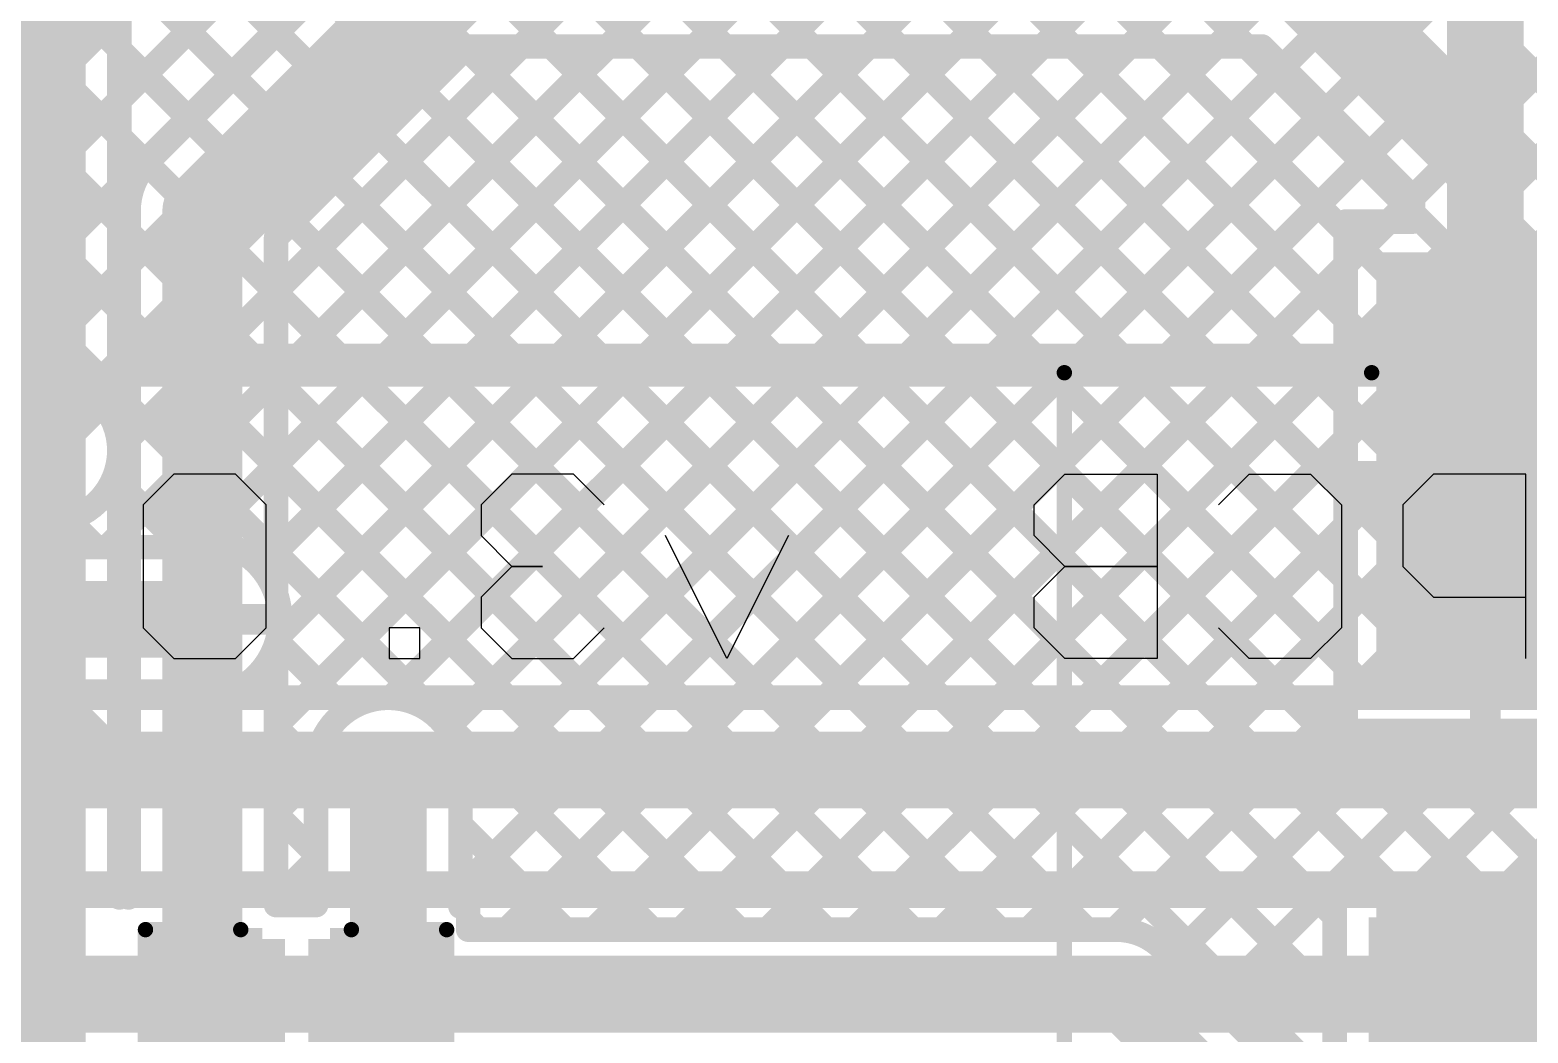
# Model space of a CAD drawing. Header units: millimetres. Extents: x 2.49 to 5.65, y 1.36 to 4.13.
# Drawn here: x 3.6254 to 4.1129, y 2.3043 to 2.6309 of the extents above; entities that cross this region are included whole.
import ezdxf

# ---------------------------------------------------------------- set-up
doc = ezdxf.new("R2010")
doc.units = ezdxf.units.MM
doc.header["$MEASUREMENT"] = 0
for name, color, linetype in [('BottomLayer', 5, 'Continuous'), ('BottomOverlay', 54, 'Continuous'), ('MultiLayer', 9, 'Continuous'), ('TopLayer', 1, 'Continuous'), ('TopOverlay', 2, 'Continuous'), ('TopPaste', 8, 'Continuous'), ('TopSolder', 216, 'Continuous'), ('ViaHoleLayer', 16, 'Continuous')]:
    doc.layers.add(name, color=color, linetype=linetype)

# ---------------------------------------------------------------- blocks, each defined once
blk = doc.blocks.new('C__0603_95')
at = {"layer": 'TopLayer'}
for points in [[(-0.045, 0.0175), (-0.045, -0.0175), (-0.015, 0.0175), (-0.015, -0.0175)], [(0.015, 0.0175), (0.015, -0.0175), (0.045, 0.0175), (0.045, -0.0175)]]:
    blk.add_solid(points, dxfattribs=at)
at = {"layer": 'TopOverlay', "const_width": 0.005}
for points in [[(-0.018, 0.021), (-0.049, 0.021)], [(-0.049, 0.021), (-0.049, -0.021)], [(0.049, 0.021), (0.018, 0.021)], [(0.049, 0.021), (0.049, -0.021)], [(-0.018, -0.021), (-0.049, -0.021)], [(0.049, -0.021), (0.018, -0.021)]]:
    blk.add_lwpolyline(points, dxfattribs=at)
at = {"layer": 'TopOverlay', "const_width": 0.0025}
for points in [[(-0.05025, 0.021, 1), (-0.04775, 0.021, 1)], [(-0.05025, 0.021, 1), (-0.04775, 0.021, 1)], [(-0.01925, 0.021, 1), (-0.01675, 0.021, 1)], [(0.01675, 0.021, 1), (0.01925, 0.021, 1)], [(0.04775, 0.021, 1), (0.05025, 0.021, 1)], [(0.04775, 0.021, 1), (0.05025, 0.021, 1)], [(-0.05025, -0.021, 1), (-0.04775, -0.021, 1)], [(-0.05025, -0.021, 1), (-0.04775, -0.021, 1)], [(-0.01925, -0.021, 1), (-0.01675, -0.021, 1)], [(0.01675, -0.021, 1), (0.01925, -0.021, 1)], [(0.04775, -0.021, 1), (0.05025, -0.021, 1)], [(0.04775, -0.021, 1), (0.05025, -0.021, 1)]]:
    blk.add_lwpolyline(points, format="xyb", close=True, dxfattribs=at)
at = {"layer": 'TopPaste'}
for points in [[(-0.045, 0.0175), (-0.045, -0.0175), (-0.015, 0.0175), (-0.015, -0.0175)], [(0.015, 0.0175), (0.015, -0.0175), (0.045, 0.0175), (0.045, -0.0175)]]:
    blk.add_solid(points, dxfattribs=at)
at = {"layer": 'TopSolder'}
for points in [[(-0.049, 0.0215), (-0.049, -0.0215), (-0.011, 0.0215), (-0.011, -0.0215)], [(0.011, 0.0215), (0.011, -0.0215), (0.049, 0.0215), (0.049, -0.0215)]]:
    blk.add_solid(points, dxfattribs=at)
blk = doc.blocks.new('UWX1H100MCL1GB_105')
at = {"layer": 'TopLayer'}
for points in [[(-0.1752, -0.0315), (-0.0374, -0.0315), (-0.1752, 0.0315), (-0.0374, 0.0315)], [(0.0374, -0.0315), (0.1752, -0.0315), (0.0374, 0.0315), (0.1752, 0.0315)]]:
    blk.add_solid(points, dxfattribs=at)
at = {"layer": 'TopOverlay', "const_width": 0.005}
for points in [[(-0.096, 0.137), (-0.137, 0.096)], [(-0.096, 0.137), (0.14, 0.137)], [(0.14, 0.137), (0.14, 0.037)], [(-0.137, 0.096), (-0.137, 0.037)], [(-0.159, 0.063), (-0.159, 0.04)], [(-0.169, 0.051), (-0.148, 0.051)], [(-0.137, -0.037), (-0.137, -0.096)], [(0.14, -0.037), (0.14, -0.137)], [(-0.137, -0.096), (-0.096, -0.137)], [(-0.096, -0.137), (0.14, -0.137)]]:
    blk.add_lwpolyline(points, dxfattribs=at)
at = {"layer": 'TopOverlay', "const_width": 0.0025}
for points in [[(-0.09725, 0.137, 1), (-0.09475, 0.137, 1)], [(-0.09725, 0.137, 1), (-0.09475, 0.137, 1)], [(0.13875, 0.137, 1), (0.14125, 0.137, 1)], [(0.13875, 0.137, 1), (0.14125, 0.137, 1)], [(-0.13825, 0.096, 1), (-0.13575, 0.096, 1)], [(-0.13825, 0.096, 1), (-0.13575, 0.096, 1)], [(-0.16025, 0.063, 1), (-0.15775, 0.063, 1)], [(-0.17025, 0.051, 1), (-0.16775, 0.051, 1)], [(-0.14925, 0.051, 1), (-0.14675, 0.051, 1)], [(-0.16025, 0.04, 1), (-0.15775, 0.04, 1)], [(-0.13825, 0.037, 1), (-0.13575, 0.037, 1)], [(0.13875, 0.037, 1), (0.14125, 0.037, 1)], [(-0.13825, -0.037, 1), (-0.13575, -0.037, 1)], [(0.13875, -0.037, 1), (0.14125, -0.037, 1)], [(-0.13825, -0.096, 1), (-0.13575, -0.096, 1)], [(-0.13825, -0.096, 1), (-0.13575, -0.096, 1)], [(-0.09725, -0.137, 1), (-0.09475, -0.137, 1)], [(-0.09725, -0.137, 1), (-0.09475, -0.137, 1)], [(0.13875, -0.137, 1), (0.14125, -0.137, 1)], [(0.13875, -0.137, 1), (0.14125, -0.137, 1)]]:
    blk.add_lwpolyline(points, format="xyb", close=True, dxfattribs=at)
at = {"layer": 'TopPaste'}
for points in [[(-0.1752, -0.0315), (-0.0374, -0.0315), (-0.1752, 0.0315), (-0.0374, 0.0315)], [(0.0374, -0.0315), (0.1752, -0.0315), (0.0374, 0.0315), (0.1752, 0.0315)]]:
    blk.add_solid(points, dxfattribs=at)
at = {"layer": 'TopSolder'}
for points in [[(-0.1792, -0.0355), (-0.0334, -0.0355), (-0.1792, 0.0355), (-0.0334, 0.0355)], [(0.0334, -0.0355), (0.1792, -0.0355), (0.0334, 0.0355), (0.1792, 0.0355)]]:
    blk.add_solid(points, dxfattribs=at)

msp = doc.modelspace()

# ---------------------------------------------------------------- linework, layer by layer
at = {"layer": 'BottomLayer'}
for points, const_width in [([(3.82771, 2.4135), (5.39681, 3.9826)], 0.008), ([(3.856, 2.4135), (5.4041, 3.9616)], 0.008), ([(3.88428, 2.4135), (5.4138, 3.94302)], 0.008), ([(3.91257, 2.4135), (5.4257, 3.92664)], 0.008), ([(3.94085, 2.4135), (5.43968, 3.91233)], 0.008), ([(3.96914, 2.4135), (5.45566, 3.90002)], 0.008), ([(3.99742, 2.4135), (5.47371, 3.88979)], 0.008), ([(4.0257, 2.4135), (5.49409, 3.88189)], 0.008), ([(4.05399, 2.4135), (5.51736, 3.87687)], 0.008), ([(4.11056, 2.4135), (5.577, 3.87994)], 0.008), ([(4.08227, 2.4135), (5.54449, 3.87572)], 0.008), ([(3.74286, 2.4135), (5.17836, 3.849)], 0.008), ([(3.77115, 2.4135), (5.20665, 3.849)], 0.008), ([(3.79943, 2.4135), (5.23493, 3.849)], 0.008), ([(3.65044, 2.4625), (4.97694, 3.789)], 0.008), ([(3.6545, 2.55141), (4.89209, 3.789)], 0.008), ([(3.6545, 2.52313), (4.92037, 3.789)], 0.008), ([(3.6545, 2.55141), (4.89209, 3.789)], 0.008), ([(3.6545, 2.49484), (4.94866, 3.789)], 0.008), ([(3.6545, 2.5797), (4.8638, 3.789)], 0.008), ([(3.6545, 2.60798), (4.83552, 3.789)], 0.008), ([(3.68103, 2.46481), (5.00522, 3.789)], 0.008), ([(3.70046, 2.45595), (5.03351, 3.789)], 0.008), ([(3.7062, 2.4334), (5.06179, 3.789)], 0.008), ([(3.71458, 2.4135), (5.09008, 3.789)], 0.008), ([(3.631, 2.494), (3.631, 3.353)], 0.025), ([(3.6545, 2.494), (3.6545, 3.34327)], 0.008), ([(3.6545, 3.07716), (4.31816, 2.4135)], 0.008), ([(3.6545, 3.04887), (4.28988, 2.4135)], 0.008), ([(3.6545, 3.02059), (4.26159, 2.4135)], 0.008), ([(3.6545, 2.99231), (4.23331, 2.4135)], 0.008), ([(3.6545, 2.96402), (4.20502, 2.4135)], 0.008), ([(3.6545, 2.93574), (4.17674, 2.4135)], 0.008), ([(3.6545, 2.90745), (4.14845, 2.4135)], 0.008), ([(3.6545, 2.87917), (4.12017, 2.4135)], 0.008), ([(3.6545, 2.85088), (4.09188, 2.4135)], 0.008), ([(3.6545, 2.8226), (4.0636, 2.4135)], 0.008), ([(3.6545, 2.79432), (4.03532, 2.4135)], 0.008), ([(3.6545, 2.76603), (4.00703, 2.4135)], 0.008), ([(3.6545, 2.73775), (3.97875, 2.4135)], 0.008), ([(3.6545, 2.70946), (3.95046, 2.4135)], 0.008), ([(3.6545, 2.68118), (3.92218, 2.4135)], 0.008), ([(3.6545, 2.65289), (3.89389, 2.4135)], 0.008), ([(3.6545, 2.62461), (3.86561, 2.4135)], 0.008), ([(3.6545, 2.59633), (3.83733, 2.4135)], 0.008), ([(3.6545, 2.56804), (3.80904, 2.4135)], 0.008), ([(3.6545, 2.53976), (3.78076, 2.4135)], 0.008), ([(3.6545, 2.51147), (3.75247, 2.4135)], 0.008), ([(3.6527, 2.48499), (3.67388, 2.46381)], 0.008), ([(3.62216, 2.4625), (3.63017, 2.47051)], 0.008), ([(3.63788, 2.47153), (3.6469, 2.4625)], 0.008), ([(3.36901, 2.4625), (3.67032, 2.4625)], 0.008), ([(3.681, 2.439), (3.681, 2.46081)], 0.01), ([(3.34551, 2.439), (3.681, 2.439)], 0.025), ([(3.681, 2.439), (3.70281, 2.439)], 0.01), ([(3.681, 2.41719), (3.681, 2.439)], 0.01), ([(3.70581, 2.43188), (3.72419, 2.4135)], 0.008), ([(3.35619, 2.4155), (3.67032, 2.4155)], 0.008), ([(3.69317, 2.41624), (3.6959, 2.4135)], 0.008), ([(3.466, 2.4135), (3.67701, 2.4135)], 0.008), ([(3.68499, 2.4135), (3.742, 2.4135)], 0.008), ([(3.742, 2.4135), (4.429, 2.4135)], 0.008), ([(3.466, 2.39), (3.742, 2.39)], 0.025), ([(3.742, 2.39), (4.429, 2.39)], 0.025), ([(3.257, 2.351), (4.423, 2.351)], 0.012), ([(3.228, 2.317), (4.142, 2.317)], 0.025)]:
    msp.add_lwpolyline(points, dxfattribs=dict(at, const_width=const_width))
for points, const_width in [([(3.6525, 2.62461, 1), (3.6565, 2.62461, 1)], 0.004), ([(3.6525, 2.60798, 1), (3.6565, 2.60798, 1)], 0.004), ([(3.6525, 2.59633, 1), (3.6565, 2.59633, 1)], 0.004), ([(3.6525, 2.5797, 1), (3.6565, 2.5797, 1)], 0.004), ([(3.6525, 2.56804, 1), (3.6565, 2.56804, 1)], 0.004), ([(3.6525, 2.55141, 1), (3.6565, 2.55141, 1)], 0.004), ([(3.6525, 2.55141, 1), (3.6565, 2.55141, 1)], 0.004), ([(3.6525, 2.53976, 1), (3.6565, 2.53976, 1)], 0.004), ([(3.6525, 2.52313, 1), (3.6565, 2.52313, 1)], 0.004), ([(3.6525, 2.51147, 1), (3.6565, 2.51147, 1)], 0.004), ([(3.62475, 2.494, 1), (3.63725, 2.494, 1)], 0.0125), ([(3.62509, 2.494, 1), (3.63691, 2.494, 1)], 0.01181), ([(3.6525, 2.49484, 1), (3.6565, 2.49484, 1)], 0.004), ([(3.6525, 2.494, 1), (3.6565, 2.494, 1)], 0.004), ([(3.6525, 2.494, 1), (3.6565, 2.494, 1)], 0.004), ([(3.6507, 2.48499, 1), (3.6547, 2.48499, 1)], 0.004), ([(3.62817, 2.47051, 1), (3.63217, 2.47051, 1)], 0.004), ([(3.63588, 2.47153, 1), (3.63988, 2.47153, 1)], 0.004), ([(3.67188, 2.46381, 1), (3.67588, 2.46381, 1)], 0.004), ([(3.67903, 2.46481, 1), (3.68303, 2.46481, 1)], 0.004), ([(3.62016, 2.4625, 1), (3.62416, 2.4625, 1)], 0.004), ([(3.6449, 2.4625, 1), (3.6489, 2.4625, 1)], 0.004), ([(3.64844, 2.4625, 1), (3.65244, 2.4625, 1)], 0.004), ([(3.66832, 2.4625, 1), (3.67232, 2.4625, 1)], 0.004), ([(3.66832, 2.4625, 1), (3.67232, 2.4625, 1)], 0.004), ([(3.6785, 2.46081, 1), (3.6835, 2.46081, 1)], 0.005), ([(3.69846, 2.45595, 1), (3.70246, 2.45595, 1)], 0.004), ([(3.67475, 2.439, 1), (3.68725, 2.439, 1)], 0.0125), ([(3.67509, 2.439, 1), (3.68691, 2.439, 1)], 0.01181), ([(3.6785, 2.439, 1), (3.6835, 2.439, 1)], 0.005), ([(3.6785, 2.439, 1), (3.6835, 2.439, 1)], 0.005), ([(3.6785, 2.439, 1), (3.6835, 2.439, 1)], 0.005), ([(3.70031, 2.439, 1), (3.70531, 2.439, 1)], 0.005), ([(3.70481, 2.439, 1), (3.70881, 2.439, 1)], 0.004), ([(3.70481, 2.439, 1), (3.70881, 2.439, 1)], 0.004), ([(3.7042, 2.4334, 1), (3.7082, 2.4334, 1)], 0.004), ([(3.70381, 2.43188, 1), (3.70781, 2.43188, 1)], 0.004), ([(3.66832, 2.4155, 1), (3.67232, 2.4155, 1)], 0.004), ([(3.66832, 2.4155, 1), (3.67232, 2.4155, 1)], 0.004), ([(3.6785, 2.41719, 1), (3.6835, 2.41719, 1)], 0.005), ([(3.69117, 2.41624, 1), (3.69517, 2.41624, 1)], 0.004), ([(3.67501, 2.4135, 1), (3.67901, 2.4135, 1)], 0.004), ([(3.67501, 2.4135, 1), (3.67901, 2.4135, 1)], 0.004), ([(3.68299, 2.4135, 1), (3.68699, 2.4135, 1)], 0.004), ([(3.68299, 2.4135, 1), (3.68699, 2.4135, 1)], 0.004), ([(3.6939, 2.4135, 1), (3.6979, 2.4135, 1)], 0.004), ([(3.71258, 2.4135, 1), (3.71658, 2.4135, 1)], 0.004), ([(3.72219, 2.4135, 1), (3.72619, 2.4135, 1)], 0.004), ([(3.74, 2.4135, 1), (3.744, 2.4135, 1)], 0.004), ([(3.74, 2.4135, 1), (3.744, 2.4135, 1)], 0.004), ([(3.74086, 2.4135, 1), (3.74486, 2.4135, 1)], 0.004), ([(3.75047, 2.4135, 1), (3.75447, 2.4135, 1)], 0.004), ([(3.76915, 2.4135, 1), (3.77315, 2.4135, 1)], 0.004), ([(3.77876, 2.4135, 1), (3.78276, 2.4135, 1)], 0.004), ([(3.79743, 2.4135, 1), (3.80143, 2.4135, 1)], 0.004), ([(3.80704, 2.4135, 1), (3.81104, 2.4135, 1)], 0.004), ([(3.82571, 2.4135, 1), (3.82971, 2.4135, 1)], 0.004), ([(3.83533, 2.4135, 1), (3.83933, 2.4135, 1)], 0.004), ([(3.854, 2.4135, 1), (3.858, 2.4135, 1)], 0.004), ([(3.86361, 2.4135, 1), (3.86761, 2.4135, 1)], 0.004), ([(3.88228, 2.4135, 1), (3.88628, 2.4135, 1)], 0.004), ([(3.89189, 2.4135, 1), (3.89589, 2.4135, 1)], 0.004), ([(3.91057, 2.4135, 1), (3.91457, 2.4135, 1)], 0.004), ([(3.92018, 2.4135, 1), (3.92418, 2.4135, 1)], 0.004), ([(3.93885, 2.4135, 1), (3.94285, 2.4135, 1)], 0.004), ([(3.94846, 2.4135, 1), (3.95246, 2.4135, 1)], 0.004), ([(3.96714, 2.4135, 1), (3.97114, 2.4135, 1)], 0.004), ([(3.97675, 2.4135, 1), (3.98075, 2.4135, 1)], 0.004), ([(3.99542, 2.4135, 1), (3.99942, 2.4135, 1)], 0.004), ([(4.00503, 2.4135, 1), (4.00903, 2.4135, 1)], 0.004), ([(4.0237, 2.4135, 1), (4.0277, 2.4135, 1)], 0.004), ([(4.03332, 2.4135, 1), (4.03732, 2.4135, 1)], 0.004), ([(4.05199, 2.4135, 1), (4.05599, 2.4135, 1)], 0.004), ([(4.0616, 2.4135, 1), (4.0656, 2.4135, 1)], 0.004), ([(4.08027, 2.4135, 1), (4.08427, 2.4135, 1)], 0.004), ([(4.08988, 2.4135, 1), (4.09388, 2.4135, 1)], 0.004), ([(4.10856, 2.4135, 1), (4.11256, 2.4135, 1)], 0.004), ([(3.73575, 2.39, 1), (3.74825, 2.39, 1)], 0.0125), ([(3.73575, 2.39, 1), (3.74825, 2.39, 1)], 0.0125), ([(3.73609, 2.39, 1), (3.74791, 2.39, 1)], 0.01181)]:
    msp.add_lwpolyline(points, format="xyb", close=True, dxfattribs=dict(at, const_width=const_width))
at = {"layer": 'BottomLayer', "const_width": 0.008}
for points in [[(3.6545, 2.494, -1), (3.6075, 2.494)], [(3.67032, 2.4625, -0.54539), (3.70681, 2.439)], [(3.70681, 2.439, -0.369399), (3.68499, 2.4135)], [(3.67701, 2.4135, -0.067853), (3.67032, 2.4155)]]:
    msp.add_lwpolyline(points, format="xyb", dxfattribs=at)
at = {"layer": 'BottomOverlay'}
for p, q in [((3.67227, 2.48625), (3.66227, 2.47626)), ((3.69227, 2.48625), (3.67227, 2.48625)), ((3.70226, 2.47626), (3.69227, 2.48625)), ((3.78224, 2.48625), (3.77224, 2.47626)), ((3.80223, 2.48625), (3.78224, 2.48625)), ((3.81223, 2.47626), (3.80223, 2.48625)), ((3.95218, 2.47626), (3.96218, 2.48625)), ((3.96218, 2.48625), (3.99217, 2.48625)), ((3.99217, 2.48625), (3.99217, 2.42627)), ((4.01216, 2.47626), (4.02216, 2.48625)), ((4.02216, 2.48625), (4.04215, 2.48625)), ((4.04215, 2.48625), (4.05215, 2.47626)), ((4.08214, 2.48625), (4.07214, 2.47626)), ((4.11213, 2.48625), (4.08214, 2.48625)), ((4.11213, 2.42627), (4.11213, 2.48625)), ((3.66227, 2.47626), (3.66227, 2.43627)), ((3.70226, 2.43627), (3.70226, 2.47626)), ((3.77224, 2.47626), (3.77224, 2.46626)), ((3.95218, 2.46626), (3.95218, 2.47626)), ((4.05215, 2.47626), (4.05215, 2.43627)), ((4.07214, 2.47626), (4.07214, 2.45626)), ((3.77224, 2.46626), (3.78224, 2.45626)), ((3.85221, 2.42627), (3.83222, 2.46626)), ((3.87221, 2.46626), (3.85221, 2.42627)), ((3.96218, 2.45626), (3.95218, 2.46626)), ((3.78224, 2.45626), (3.77224, 2.44627)), ((3.78224, 2.45626), (3.79223, 2.45626)), ((3.79223, 2.45626), (3.78224, 2.45626)), ((3.95218, 2.44627), (3.96218, 2.45626)), ((3.96218, 2.45626), (3.99217, 2.45626)), ((3.99217, 2.45626), (3.96218, 2.45626)), ((4.07214, 2.45626), (4.08214, 2.44627)), ((3.77224, 2.44627), (3.77224, 2.43627)), ((3.95218, 2.43627), (3.95218, 2.44627)), ((4.08214, 2.44627), (4.11213, 2.44627)), ((3.66227, 2.43627), (3.67227, 2.42627)), ((3.69227, 2.42627), (3.70226, 2.43627)), ((3.75225, 2.43627), (3.74225, 2.43627)), ((3.74225, 2.43627), (3.74225, 2.42627)), ((3.75225, 2.42627), (3.75225, 2.43627)), ((3.77224, 2.43627), (3.78224, 2.42627)), ((3.80223, 2.42627), (3.81223, 2.43627)), ((3.96218, 2.42627), (3.95218, 2.43627)), ((4.02216, 2.42627), (4.01216, 2.43627)), ((4.05215, 2.43627), (4.04215, 2.42627)), ((3.67227, 2.42627), (3.69227, 2.42627)), ((3.74225, 2.42627), (3.75225, 2.42627)), ((3.78224, 2.42627), (3.80223, 2.42627)), ((3.99217, 2.42627), (3.96218, 2.42627)), ((4.04215, 2.42627), (4.02216, 2.42627))]:
    msp.add_line(p, q, dxfattribs=at)
at = {"layer": 'BottomOverlay', "const_width": 0.014}
for points in [[(3.635, 2.49927), (3.65743, 2.52171)], [(3.65743, 2.52171), (4.52257, 2.52171)], [(3.635, 2.41027), (3.635, 2.49927)], [(3.635, 2.41027), (3.65557, 2.38971)], [(3.65557, 2.38971), (4.52343, 2.38971)]]:
    msp.add_lwpolyline(points, dxfattribs=at)
at = {"layer": 'BottomOverlay', "const_width": 0.007}
for points in [[(3.65393, 2.52171, 1), (3.66093, 2.52171, 1)], [(3.65393, 2.52171, 1), (3.66093, 2.52171, 1)], [(3.6315, 2.49927, 1), (3.6385, 2.49927, 1)], [(3.6315, 2.49927, 1), (3.6385, 2.49927, 1)], [(3.6315, 2.41027, 1), (3.6385, 2.41027, 1)], [(3.6315, 2.41027, 1), (3.6385, 2.41027, 1)], [(3.65207, 2.38971, 1), (3.65907, 2.38971, 1)], [(3.65207, 2.38971, 1), (3.65907, 2.38971, 1)]]:
    msp.add_lwpolyline(points, format="xyb", close=True, dxfattribs=at)
at = {"layer": 'MultiLayer', "const_width": 0.01181}
for points in [[(3.62509, 2.494, 1), (3.63691, 2.494, 1)], [(3.67509, 2.439, 1), (3.68691, 2.439, 1)], [(3.73609, 2.39, 1), (3.74791, 2.39, 1)]]:
    msp.add_lwpolyline(points, format="xyb", close=True, dxfattribs=at)
at = {"layer": 'TopLayer'}
for points, const_width in [([(3.2895, 2.27127), (3.87473, 2.8565)], 0.008), ([(3.42704, 2.43709), (3.84645, 2.8565)], 0.008), ([(3.45893, 2.41241), (3.90302, 2.8565)], 0.008), ([(3.48201, 2.40721), (3.9313, 2.8565)], 0.008), ([(3.60023, 2.73545), (3.70572, 2.62995)], 0.008), ([(3.58609, 2.72131), (3.69158, 2.61581)], 0.008), ([(3.57195, 2.70716), (3.67744, 2.60167)], 0.008), ([(3.5578, 2.69302), (3.66333, 2.58749)], 0.008), ([(3.54366, 2.67888), (3.6575, 2.56504)], 0.008), ([(3.52952, 2.66474), (3.6575, 2.53676)], 0.008), ([(3.6644, 2.58863), (3.74137, 2.6656)], 0.008), ([(3.681, 2.572), (3.758, 2.649)], 0.025), ([(4.036, 2.649), (4.099, 2.586)], 0.025), ([(4.099, 2.586), (4.099, 2.647)], 0.025), ([(3.51538, 2.6506), (3.6575, 2.50847)], 0.008), ([(3.50123, 2.63645), (3.62199, 2.5157)], 0.008), ([(3.7055, 2.40442), (3.92658, 2.6255)], 0.008), ([(3.7055, 2.56326), (3.76774, 2.6255)], 0.008), ([(3.7055, 2.46099), (3.87001, 2.6255)], 0.008), ([(3.7055, 2.54584), (3.78516, 2.6255)], 0.008), ([(3.7055, 2.48928), (3.84172, 2.6255)], 0.008), ([(3.7055, 2.51756), (3.81344, 2.6255)], 0.008), ([(3.7062, 2.4334), (3.89829, 2.6255)], 0.008), ([(3.74285, 2.41348), (3.95486, 2.6255)], 0.008), ([(3.7612, 2.40355), (3.98315, 2.6255)], 0.008), ([(3.7655, 2.37957), (4.01143, 2.6255)], 0.008), ([(3.76724, 2.62501), (4.05, 2.34225)], 0.008), ([(3.76774, 2.6255), (4.02627, 2.6255)], 0.008), ([(3.79503, 2.6255), (4.06753, 2.353)], 0.008), ([(3.82332, 2.6255), (4.09582, 2.353)], 0.008), ([(3.8516, 2.6255), (4.0535, 2.4236)], 0.008), ([(3.87988, 2.6255), (4.0535, 2.45188)], 0.008), ([(3.90817, 2.6255), (4.0535, 2.48017)], 0.008), ([(3.93645, 2.6255), (4.0535, 2.50845)], 0.008), ([(3.96474, 2.6255), (4.0535, 2.53673)], 0.008), ([(3.99302, 2.6255), (4.0535, 2.56502)], 0.008), ([(4.02131, 2.6255), (4.0755, 2.57131)], 0.008), ([(4.02627, 2.6255), (4.0755, 2.57627)], 0.008), ([(3.7655, 2.35129), (4.03299, 2.61878)], 0.008), ([(3.7531, 2.61086), (4.05, 2.31396)], 0.008), ([(3.7805, 2.338), (4.04713, 2.60463)], 0.008), ([(3.73896, 2.59672), (4.05, 2.28568)], 0.008), ([(4.099, 2.4856), (4.099, 2.586)], 0.025), ([(3.80878, 2.338), (4.06127, 2.59049)], 0.008), ([(3.681, 2.439), (3.681, 2.572)], 0.025), ([(3.682, 2.317), (3.682, 2.572)], 0.025), ([(3.72482, 2.58258), (3.96939, 2.338)], 0.008), ([(4.06756, 2.5685), (4.07542, 2.57635)], 0.008), ([(4.0755, 2.5685), (4.0755, 2.57627)], 0.008), ([(3.6575, 2.44968), (3.6575, 2.572)], 0.008), ([(3.71067, 2.56844), (3.94111, 2.338)], 0.008), ([(4.0535, 2.5685), (4.0755, 2.5685)], 0.008), ([(4.0535, 2.4027), (4.0535, 2.5685)], 0.008), ([(3.7055, 2.44712), (3.7055, 2.56326)], 0.008), ([(3.4895, 2.38641), (3.6575, 2.55441)], 0.008), ([(3.4895, 2.38641), (3.6575, 2.55441)], 0.008), ([(3.83707, 2.338), (4.0535, 2.55444)], 0.008), ([(3.7055, 2.54533), (3.91283, 2.338)], 0.008), ([(3.64456, 2.51319), (3.6575, 2.52613)], 0.008), ([(3.86535, 2.338), (4.0535, 2.52615)], 0.008), ([(3.7055, 2.51704), (3.88454, 2.338)], 0.008), ([(3.631, 1.928), (3.631, 2.494)], 0.025), ([(3.65449, 2.49483), (3.6575, 2.49784)], 0.008), ([(3.89364, 2.338), (4.0535, 2.49787)], 0.008), ([(3.6545, 2.3485), (3.6545, 2.494)], 0.008), ([(3.7055, 2.48876), (3.85626, 2.338)], 0.008), ([(3.6545, 2.48319), (3.6575, 2.48019)], 0.008), ([(4.0575, 2.4856), (4.099, 2.4856)], 0.01), ([(4.099, 2.4067), (4.099, 2.4856)], 0.01), ([(4.099, 2.4856), (4.1405, 2.4856)], 0.01), ([(4.10663, 2.353), (4.235, 2.48137)], 0.008), ([(3.6545, 2.46656), (3.6575, 2.46956)], 0.008), ([(3.92192, 2.338), (4.0535, 2.46958)], 0.008), ([(3.7055, 2.46047), (3.82797, 2.338)], 0.008), ([(3.6545, 2.4549), (3.6575, 2.4519)], 0.008), ([(3.681, 2.318), (3.681, 2.439)], 0.025), ([(3.65919, 2.439), (3.681, 2.439)], 0.01), ([(3.681, 2.439), (3.70281, 2.439)], 0.01), ([(3.9502, 2.338), (4.0535, 2.4413)], 0.008), ([(3.7055, 2.3485), (3.7055, 2.43088)], 0.008), ([(3.70581, 2.43188), (3.72847, 2.40922)], 0.008), ([(3.6545, 2.42662), (3.6575, 2.42362)], 0.008), ([(3.6575, 2.3485), (3.6575, 2.42832)], 0.008), ([(3.6545, 2.40999), (3.6575, 2.41299)], 0.008), ([(3.97849, 2.338), (4.0535, 2.41302)], 0.008), ([(3.7055, 2.4039), (3.71852, 2.39089)], 0.008), ([(3.99724, 2.32846), (4.07147, 2.4027)], 0.008), ([(4.05006, 2.353), (4.09976, 2.4027)], 0.008), ([(4.0535, 2.4027), (4.1445, 2.4027)], 0.008), ([(4.0744, 2.4027), (4.1241, 2.353)], 0.008), ([(4.07834, 2.353), (4.12804, 2.4027)], 0.008), ([(4.10268, 2.4027), (4.15238, 2.353)], 0.008), ([(3.6545, 2.39834), (3.6575, 2.39534)], 0.008), ([(3.742, 2.317), (3.742, 2.39)], 0.025), ([(3.7185, 2.346), (3.7185, 2.39)], 0.008), ([(3.7655, 2.3455), (3.7655, 2.39)], 0.008), ([(3.6545, 2.38171), (3.6575, 2.38471)], 0.008), ([(3.7055, 2.37614), (3.7185, 2.38914)], 0.008), ([(3.7055, 2.37562), (3.7185, 2.36262)], 0.008), ([(3.6545, 2.37005), (3.6575, 2.36705)], 0.008), ([(3.7655, 2.37219), (3.79969, 2.338)], 0.008), ([(3.70615, 2.3485), (3.7185, 2.36085)], 0.008), ([(3.6545, 2.35342), (3.6575, 2.35642)], 0.008), ([(4.01138, 2.31432), (4.05, 2.35294)], 0.008), ([(4.05, 2.353), (4.172, 2.353)], 0.008), ([(4.05, 2.322), (4.05, 2.353)], 0.008), ([(3.7055, 2.3485), (3.711, 2.3485)], 0.008), ([(3.7055, 2.346), (3.711, 2.346)], 0.008), ([(3.7055, 2.346), (3.711, 2.346)], 0.008), ([(3.711, 2.346), (3.7185, 2.346)], 0.008), ([(3.711, 2.346), (3.7185, 2.346)], 0.008), ([(3.768, 2.338), (3.768, 2.3455)], 0.008), ([(3.768, 2.3414), (3.7714, 2.338)], 0.008), ([(3.768, 2.338), (3.979, 2.338)], 0.008), ([(3.99388, 2.33181), (4.0471, 2.2786)], 0.008), ([(3.681, 2.318), (3.682, 2.317)], 0.025), ([(3.742, 2.317), (3.979, 2.317)], 0.02), ([(3.979, 2.317), (4.03229, 2.26371)], 0.02), ([(4.02552, 2.30018), (4.05, 2.32466)], 0.008), ([(4.05, 2.27499), (4.05, 2.322)], 0.008), ([(4.05, 2.27499), (4.05, 2.322)], 0.008), ([(3.69, 2.25), (3.69, 2.297)], 0.025)]:
    msp.add_lwpolyline(points, dxfattribs=dict(at, const_width=const_width))
for points, const_width in [([(3.70372, 2.62995, 1), (3.70772, 2.62995, 1)], 0.004), ([(3.76524, 2.62501, 1), (3.76924, 2.62501, 1)], 0.004), ([(3.76574, 2.6255, 1), (3.76974, 2.6255, 1)], 0.004), ([(3.76574, 2.6255, 1), (3.76974, 2.6255, 1)], 0.004), ([(3.78316, 2.6255, 1), (3.78716, 2.6255, 1)], 0.004), ([(3.79303, 2.6255, 1), (3.79703, 2.6255, 1)], 0.004), ([(3.81144, 2.6255, 1), (3.81544, 2.6255, 1)], 0.004), ([(3.82132, 2.6255, 1), (3.82532, 2.6255, 1)], 0.004), ([(3.83972, 2.6255, 1), (3.84372, 2.6255, 1)], 0.004), ([(3.8496, 2.6255, 1), (3.8536, 2.6255, 1)], 0.004), ([(3.86801, 2.6255, 1), (3.87201, 2.6255, 1)], 0.004), ([(3.87788, 2.6255, 1), (3.88188, 2.6255, 1)], 0.004), ([(3.89629, 2.6255, 1), (3.90029, 2.6255, 1)], 0.004), ([(3.90617, 2.6255, 1), (3.91017, 2.6255, 1)], 0.004), ([(3.92458, 2.6255, 1), (3.92858, 2.6255, 1)], 0.004), ([(3.93445, 2.6255, 1), (3.93845, 2.6255, 1)], 0.004), ([(3.95286, 2.6255, 1), (3.95686, 2.6255, 1)], 0.004), ([(3.96274, 2.6255, 1), (3.96674, 2.6255, 1)], 0.004), ([(3.98115, 2.6255, 1), (3.98515, 2.6255, 1)], 0.004), ([(3.99102, 2.6255, 1), (3.99502, 2.6255, 1)], 0.004), ([(4.00943, 2.6255, 1), (4.01343, 2.6255, 1)], 0.004), ([(4.01931, 2.6255, 1), (4.02331, 2.6255, 1)], 0.004), ([(4.02427, 2.6255, 1), (4.02827, 2.6255, 1)], 0.004), ([(4.02427, 2.6255, 1), (4.02827, 2.6255, 1)], 0.004), ([(4.03099, 2.61878, 1), (4.03499, 2.61878, 1)], 0.004), ([(3.68958, 2.61581, 1), (3.69358, 2.61581, 1)], 0.004), ([(3.7511, 2.61086, 1), (3.7551, 2.61086, 1)], 0.004), ([(4.04513, 2.60463, 1), (4.04913, 2.60463, 1)], 0.004), ([(3.67544, 2.60167, 1), (3.67944, 2.60167, 1)], 0.004), ([(3.73696, 2.59672, 1), (3.74096, 2.59672, 1)], 0.004), ([(4.09275, 2.586, 1), (4.10525, 2.586, 1)], 0.0125), ([(4.09275, 2.586, 1), (4.10525, 2.586, 1)], 0.0125), ([(4.09275, 2.586, 1), (4.10525, 2.586, 1)], 0.0125), ([(4.05927, 2.59049, 1), (4.06327, 2.59049, 1)], 0.004), ([(3.66133, 2.58749, 1), (3.66533, 2.58749, 1)], 0.004), ([(3.66238, 2.58861, 1), (3.66638, 2.58861, 1)], 0.004), ([(3.6624, 2.58863, 1), (3.6664, 2.58863, 1)], 0.004), ([(3.6624, 2.58863, 1), (3.6664, 2.58863, 1)], 0.004), ([(3.67475, 2.572, 1), (3.68725, 2.572, 1)], 0.0125), ([(3.67475, 2.572, 1), (3.68725, 2.572, 1)], 0.0125), ([(3.67575, 2.572, 1), (3.68825, 2.572, 1)], 0.0125), ([(3.72282, 2.58258, 1), (3.72682, 2.58258, 1)], 0.004), ([(4.07342, 2.57635, 1), (4.07742, 2.57635, 1)], 0.004), ([(4.0735, 2.57627, 1), (4.0775, 2.57627, 1)], 0.004), ([(4.0735, 2.57627, 1), (4.0775, 2.57627, 1)], 0.004), ([(3.6555, 2.572, 1), (3.6595, 2.572, 1)], 0.004), ([(3.6555, 2.572, 1), (3.6595, 2.572, 1)], 0.004), ([(3.6555, 2.572, 1), (3.6595, 2.572, 1)], 0.004), ([(4.0735, 2.57131, 1), (4.0775, 2.57131, 1)], 0.004), ([(3.6555, 2.56504, 1), (3.6595, 2.56504, 1)], 0.004), ([(3.70867, 2.56844, 1), (3.71267, 2.56844, 1)], 0.004), ([(4.0515, 2.5685, 1), (4.0555, 2.5685, 1)], 0.004), ([(4.0515, 2.5685, 1), (4.0555, 2.5685, 1)], 0.004), ([(4.0515, 2.56502, 1), (4.0555, 2.56502, 1)], 0.004), ([(4.06556, 2.5685, 1), (4.06956, 2.5685, 1)], 0.004), ([(4.0735, 2.5685, 1), (4.0775, 2.5685, 1)], 0.004), ([(4.0735, 2.5685, 1), (4.0775, 2.5685, 1)], 0.004), ([(3.7035, 2.56326, 1), (3.7075, 2.56326, 1)], 0.004), ([(3.7035, 2.56326, 1), (3.7075, 2.56326, 1)], 0.004), ([(3.6555, 2.55441, 1), (3.6595, 2.55441, 1)], 0.004), ([(3.6555, 2.55441, 1), (3.6595, 2.55441, 1)], 0.004), ([(4.0515, 2.55444, 1), (4.0555, 2.55444, 1)], 0.004), ([(3.7035, 2.54584, 1), (3.7075, 2.54584, 1)], 0.004), ([(3.7035, 2.54533, 1), (3.7075, 2.54533, 1)], 0.004), ([(3.6555, 2.53676, 1), (3.6595, 2.53676, 1)], 0.004), ([(4.0515, 2.53673, 1), (4.0555, 2.53673, 1)], 0.004), ([(3.6555, 2.52613, 1), (3.6595, 2.52613, 1)], 0.004), ([(4.0515, 2.52615, 1), (4.0555, 2.52615, 1)], 0.004), ([(3.7035, 2.51756, 1), (3.7075, 2.51756, 1)], 0.004), ([(3.7035, 2.51704, 1), (3.7075, 2.51704, 1)], 0.004), ([(3.61999, 2.5157, 1), (3.62399, 2.5157, 1)], 0.004), ([(3.64256, 2.51319, 1), (3.64656, 2.51319, 1)], 0.004), ([(3.6555, 2.50847, 1), (3.6595, 2.50847, 1)], 0.004), ([(4.0515, 2.50845, 1), (4.0555, 2.50845, 1)], 0.004), ([(3.62475, 2.494, 1), (3.63725, 2.494, 1)], 0.0125), ([(3.62509, 2.494, 1), (3.63691, 2.494, 1)], 0.01181), ([(3.6555, 2.49784, 1), (3.6595, 2.49784, 1)], 0.004), ([(4.0515, 2.49787, 1), (4.0555, 2.49787, 1)], 0.004), ([(3.65249, 2.49483, 1), (3.65649, 2.49483, 1)], 0.004), ([(3.6525, 2.494, 1), (3.6565, 2.494, 1)], 0.004), ([(3.6525, 2.494, 1), (3.6565, 2.494, 1)], 0.004), ([(4.09275, 2.4856, 1), (4.10525, 2.4856, 1)], 0.0125), ([(3.7035, 2.48928, 1), (3.7075, 2.48928, 1)], 0.004), ([(3.7035, 2.48876, 1), (3.7075, 2.48876, 1)], 0.004), ([(3.6525, 2.48319, 1), (3.6565, 2.48319, 1)], 0.004), ([(4.055, 2.4856, 1), (4.06, 2.4856, 1)], 0.005), ([(4.0965, 2.4856, 1), (4.1015, 2.4856, 1)], 0.005), ([(4.0965, 2.4856, 1), (4.1015, 2.4856, 1)], 0.005), ([(4.0965, 2.4856, 1), (4.1015, 2.4856, 1)], 0.005), ([(3.6555, 2.48019, 1), (3.6595, 2.48019, 1)], 0.004), ([(4.0515, 2.48017, 1), (4.0555, 2.48017, 1)], 0.004), ([(3.6555, 2.46956, 1), (3.6595, 2.46956, 1)], 0.004), ([(4.0515, 2.46958, 1), (4.0555, 2.46958, 1)], 0.004), ([(3.6525, 2.46656, 1), (3.6565, 2.46656, 1)], 0.004), ([(3.7035, 2.46099, 1), (3.7075, 2.46099, 1)], 0.004), ([(3.7035, 2.46047, 1), (3.7075, 2.46047, 1)], 0.004), ([(3.6525, 2.4549, 1), (3.6565, 2.4549, 1)], 0.004), ([(3.6555, 2.4519, 1), (3.6595, 2.4519, 1)], 0.004), ([(3.6555, 2.44968, 1), (3.6595, 2.44968, 1)], 0.004), ([(3.6555, 2.44968, 1), (3.6595, 2.44968, 1)], 0.004), ([(4.0515, 2.45188, 1), (4.0555, 2.45188, 1)], 0.004), ([(3.67475, 2.439, 1), (3.68725, 2.439, 1)], 0.0125), ([(3.67475, 2.439, 1), (3.68725, 2.439, 1)], 0.0125), ([(3.67509, 2.439, 1), (3.68691, 2.439, 1)], 0.01181), ([(3.7035, 2.44712, 1), (3.7075, 2.44712, 1)], 0.004), ([(3.7035, 2.44712, 1), (3.7075, 2.44712, 1)], 0.004), ([(3.65669, 2.439, 1), (3.66169, 2.439, 1)], 0.005), ([(3.6785, 2.439, 1), (3.6835, 2.439, 1)], 0.005), ([(3.6785, 2.439, 1), (3.6835, 2.439, 1)], 0.005), ([(3.70031, 2.439, 1), (3.70531, 2.439, 1)], 0.005), ([(3.70481, 2.439, 1), (3.70881, 2.439, 1)], 0.004), ([(3.70481, 2.439, 1), (3.70881, 2.439, 1)], 0.004), ([(4.0515, 2.4413, 1), (4.0555, 2.4413, 1)], 0.004), ([(3.7042, 2.4334, 1), (3.7082, 2.4334, 1)], 0.004), ([(3.7035, 2.43088, 1), (3.7075, 2.43088, 1)], 0.004), ([(3.7035, 2.43088, 1), (3.7075, 2.43088, 1)], 0.004), ([(3.70381, 2.43188, 1), (3.70781, 2.43188, 1)], 0.004), ([(3.6525, 2.42662, 1), (3.6565, 2.42662, 1)], 0.004), ([(3.6555, 2.42832, 1), (3.6595, 2.42832, 1)], 0.004), ([(3.6555, 2.42832, 1), (3.6595, 2.42832, 1)], 0.004), ([(3.6555, 2.42362, 1), (3.6595, 2.42362, 1)], 0.004), ([(4.0515, 2.4236, 1), (4.0555, 2.4236, 1)], 0.004), ([(3.6525, 2.40999, 1), (3.6565, 2.40999, 1)], 0.004), ([(3.6555, 2.41299, 1), (3.6595, 2.41299, 1)], 0.004), ([(3.72647, 2.40922, 1), (3.73047, 2.40922, 1)], 0.004), ([(3.74085, 2.41348, 1), (3.74485, 2.41348, 1)], 0.004), ([(4.0515, 2.41302, 1), (4.0555, 2.41302, 1)], 0.004), ([(3.7035, 2.40442, 1), (3.7075, 2.40442, 1)], 0.004), ([(4.0965, 2.4067, 1), (4.1015, 2.4067, 1)], 0.005), ([(3.7035, 2.4039, 1), (3.7075, 2.4039, 1)], 0.004), ([(3.7592, 2.40355, 1), (3.7632, 2.40355, 1)], 0.004), ([(4.0515, 2.4027, 1), (4.0555, 2.4027, 1)], 0.004), ([(4.0515, 2.4027, 1), (4.0555, 2.4027, 1)], 0.004), ([(4.06947, 2.4027, 1), (4.07347, 2.4027, 1)], 0.004), ([(4.0724, 2.4027, 1), (4.0764, 2.4027, 1)], 0.004), ([(4.09776, 2.4027, 1), (4.10176, 2.4027, 1)], 0.004), ([(4.10068, 2.4027, 1), (4.10468, 2.4027, 1)], 0.004), ([(3.6525, 2.39834, 1), (3.6565, 2.39834, 1)], 0.004), ([(3.6555, 2.39534, 1), (3.6595, 2.39534, 1)], 0.004), ([(3.73575, 2.39, 1), (3.74825, 2.39, 1)], 0.0125), ([(3.73609, 2.39, 1), (3.74791, 2.39, 1)], 0.01181), ([(3.7165, 2.39, 1), (3.7205, 2.39, 1)], 0.004), ([(3.7165, 2.39, 1), (3.7205, 2.39, 1)], 0.004), ([(3.71652, 2.39089, 1), (3.72052, 2.39089, 1)], 0.004), ([(3.7635, 2.39, 1), (3.7675, 2.39, 1)], 0.004), ([(3.7635, 2.39, 1), (3.7675, 2.39, 1)], 0.004), ([(3.6555, 2.38471, 1), (3.6595, 2.38471, 1)], 0.004), ([(3.7165, 2.38914, 1), (3.7205, 2.38914, 1)], 0.004), ([(3.6525, 2.38171, 1), (3.6565, 2.38171, 1)], 0.004), ([(3.7035, 2.37614, 1), (3.7075, 2.37614, 1)], 0.004), ([(3.7035, 2.37562, 1), (3.7075, 2.37562, 1)], 0.004), ([(3.7635, 2.37957, 1), (3.7675, 2.37957, 1)], 0.004), ([(3.6525, 2.37005, 1), (3.6565, 2.37005, 1)], 0.004), ([(3.7635, 2.37219, 1), (3.7675, 2.37219, 1)], 0.004), ([(3.6555, 2.36705, 1), (3.6595, 2.36705, 1)], 0.004), ([(3.7165, 2.36262, 1), (3.7205, 2.36262, 1)], 0.004), ([(3.7165, 2.36085, 1), (3.7205, 2.36085, 1)], 0.004), ([(3.6555, 2.35642, 1), (3.6595, 2.35642, 1)], 0.004), ([(3.6525, 2.35342, 1), (3.6565, 2.35342, 1)], 0.004), ([(3.7635, 2.35129, 1), (3.7675, 2.35129, 1)], 0.004), ([(4.048, 2.353, 1), (4.052, 2.353, 1)], 0.004), ([(4.048, 2.353, 1), (4.052, 2.353, 1)], 0.004), ([(4.048, 2.35294, 1), (4.052, 2.35294, 1)], 0.004), ([(4.04806, 2.353, 1), (4.05206, 2.353, 1)], 0.004), ([(4.06553, 2.353, 1), (4.06953, 2.353, 1)], 0.004), ([(4.07634, 2.353, 1), (4.08034, 2.353, 1)], 0.004), ([(4.09382, 2.353, 1), (4.09782, 2.353, 1)], 0.004), ([(4.10463, 2.353, 1), (4.10863, 2.353, 1)], 0.004), ([(3.6525, 2.3485, 1), (3.6565, 2.3485, 1)], 0.004), ([(3.6555, 2.3485, 1), (3.6595, 2.3485, 1)], 0.004), ([(3.7035, 2.3485, 1), (3.7075, 2.3485, 1)], 0.004), ([(3.7035, 2.3485, 1), (3.7075, 2.3485, 1)], 0.004), ([(3.7035, 2.346, 1), (3.7075, 2.346, 1)], 0.004), ([(3.7035, 2.346, 1), (3.7075, 2.346, 1)], 0.004), ([(3.70415, 2.3485, 1), (3.70815, 2.3485, 1)], 0.004), ([(3.709, 2.3485, 1), (3.713, 2.3485, 1)], 0.004), ([(3.709, 2.346, 1), (3.713, 2.346, 1)], 0.004), ([(3.709, 2.346, 1), (3.713, 2.346, 1)], 0.004), ([(3.709, 2.346, 1), (3.713, 2.346, 1)], 0.004), ([(3.709, 2.346, 1), (3.713, 2.346, 1)], 0.004), ([(3.7165, 2.346, 1), (3.7205, 2.346, 1)], 0.004), ([(3.7165, 2.346, 1), (3.7205, 2.346, 1)], 0.004), ([(3.7165, 2.346, 1), (3.7205, 2.346, 1)], 0.004), ([(3.7635, 2.3455, 1), (3.7675, 2.3455, 1)], 0.004), ([(3.766, 2.3455, 1), (3.77, 2.3455, 1)], 0.004), ([(3.766, 2.3414, 1), (3.77, 2.3414, 1)], 0.004), ([(4.048, 2.34225, 1), (4.052, 2.34225, 1)], 0.004), ([(3.766, 2.338, 1), (3.77, 2.338, 1)], 0.004), ([(3.766, 2.338, 1), (3.77, 2.338, 1)], 0.004), ([(3.7694, 2.338, 1), (3.7734, 2.338, 1)], 0.004), ([(3.7785, 2.338, 1), (3.7825, 2.338, 1)], 0.004), ([(3.79769, 2.338, 1), (3.80169, 2.338, 1)], 0.004), ([(3.80678, 2.338, 1), (3.81078, 2.338, 1)], 0.004), ([(3.82597, 2.338, 1), (3.82997, 2.338, 1)], 0.004), ([(3.83507, 2.338, 1), (3.83907, 2.338, 1)], 0.004), ([(3.85426, 2.338, 1), (3.85826, 2.338, 1)], 0.004), ([(3.86335, 2.338, 1), (3.86735, 2.338, 1)], 0.004), ([(3.88254, 2.338, 1), (3.88654, 2.338, 1)], 0.004), ([(3.89164, 2.338, 1), (3.89564, 2.338, 1)], 0.004), ([(3.91083, 2.338, 1), (3.91483, 2.338, 1)], 0.004), ([(3.91992, 2.338, 1), (3.92392, 2.338, 1)], 0.004), ([(3.93911, 2.338, 1), (3.94311, 2.338, 1)], 0.004), ([(3.9482, 2.338, 1), (3.9522, 2.338, 1)], 0.004), ([(3.96739, 2.338, 1), (3.97139, 2.338, 1)], 0.004), ([(3.97649, 2.338, 1), (3.98049, 2.338, 1)], 0.004), ([(3.977, 2.338, 1), (3.981, 2.338, 1)], 0.004), ([(3.977, 2.338, 1), (3.981, 2.338, 1)], 0.004), ([(3.977, 2.338, 1), (3.981, 2.338, 1)], 0.004), ([(3.99185, 2.33185, 1), (3.99585, 2.33185, 1)], 0.004), ([(3.99188, 2.33181, 1), (3.99588, 2.33181, 1)], 0.004), ([(3.99188, 2.33181, 1), (3.99588, 2.33181, 1)], 0.004), ([(3.67475, 2.318, 1), (3.68725, 2.318, 1)], 0.0125), ([(3.67475, 2.318, 1), (3.68725, 2.318, 1)], 0.0125), ([(3.99524, 2.32846, 1), (3.99924, 2.32846, 1)], 0.004), ([(3.67575, 2.317, 1), (3.68825, 2.317, 1)], 0.0125), ([(3.67575, 2.317, 1), (3.68825, 2.317, 1)], 0.0125), ([(3.73575, 2.317, 1), (3.74825, 2.317, 1)], 0.0125), ([(3.737, 2.317, 1), (3.747, 2.317, 1)], 0.01), ([(3.974, 2.317, 1), (3.984, 2.317, 1)], 0.01), ([(3.974, 2.317, 1), (3.984, 2.317, 1)], 0.01), ([(4.048, 2.32466, 1), (4.052, 2.32466, 1)], 0.004), ([(4.048, 2.322, 1), (4.052, 2.322, 1)], 0.004), ([(4.048, 2.322, 1), (4.052, 2.322, 1)], 0.004), ([(4.048, 2.322, 1), (4.052, 2.322, 1)], 0.004), ([(4.00938, 2.31432, 1), (4.01338, 2.31432, 1)], 0.004), ([(4.048, 2.31396, 1), (4.052, 2.31396, 1)], 0.004), ([(3.68375, 2.297, 1), (3.69625, 2.297, 1)], 0.0125)]:
    msp.add_lwpolyline(points, format="xyb", close=True, dxfattribs=dict(at, const_width=const_width))
at = {"layer": 'TopLayer', "const_width": 0.008}
for points in [[(3.6575, 2.572, -0.199188), (3.6644, 2.58863)], [(3.6575, 2.572, -0.198912), (3.66438, 2.58861)], [(3.6075, 2.494, -1), (3.6545, 2.494)], [(3.6575, 2.42832, -0.216485), (3.6575, 2.44968)], [(3.7055, 2.44712, -0.080193), (3.70681, 2.439)], [(3.70681, 2.439, -0.080193), (3.7055, 2.43088)], [(3.7185, 2.39, -1), (3.7655, 2.39)], [(3.979, 2.338, -0.199534), (3.99388, 2.33181)], [(3.979, 2.338, -0.198912), (3.99385, 2.33185)]]:
    msp.add_lwpolyline(points, format="xyb", dxfattribs=at)
at = {"layer": 'TopLayer'}
for points in [[(4.061, 2.134), (4.161, 2.134), (4.061, 2.342), (4.161, 2.342)], [(3.666, 2.263), (3.70841, 2.263), (3.666, 2.335), (3.70841, 2.335)], [(3.716, 2.263), (3.734, 2.263), (3.716, 2.335), (3.734, 2.335)], [(4.061, 2.195), (4.293, 2.195), (4.061, 2.311), (4.293, 2.311)]]:
    msp.add_solid(points, dxfattribs=at)
at = {"layer": 'ViaHoleLayer', "const_width": 0.00591}
for points in [[(3.62805, 2.494, 1), (3.63395, 2.494, 1)], [(3.67805, 2.439, 1), (3.68395, 2.439, 1)], [(3.73905, 2.39, 1), (3.74495, 2.39, 1)]]:
    msp.add_lwpolyline(points, format="xyb", close=True, dxfattribs=at)

# ---------------------------------------------------------------- block references
for name, p, rotation in [('UWX1H100MCL1GB_105', (4.099, 2.3793), 90), ('C__0603_95', (3.712, 2.317), 180)]:
    msp.add_blockref(name, p, dxfattribs=dict(rotation=rotation))

doc.saveas('drawing.dxf')
